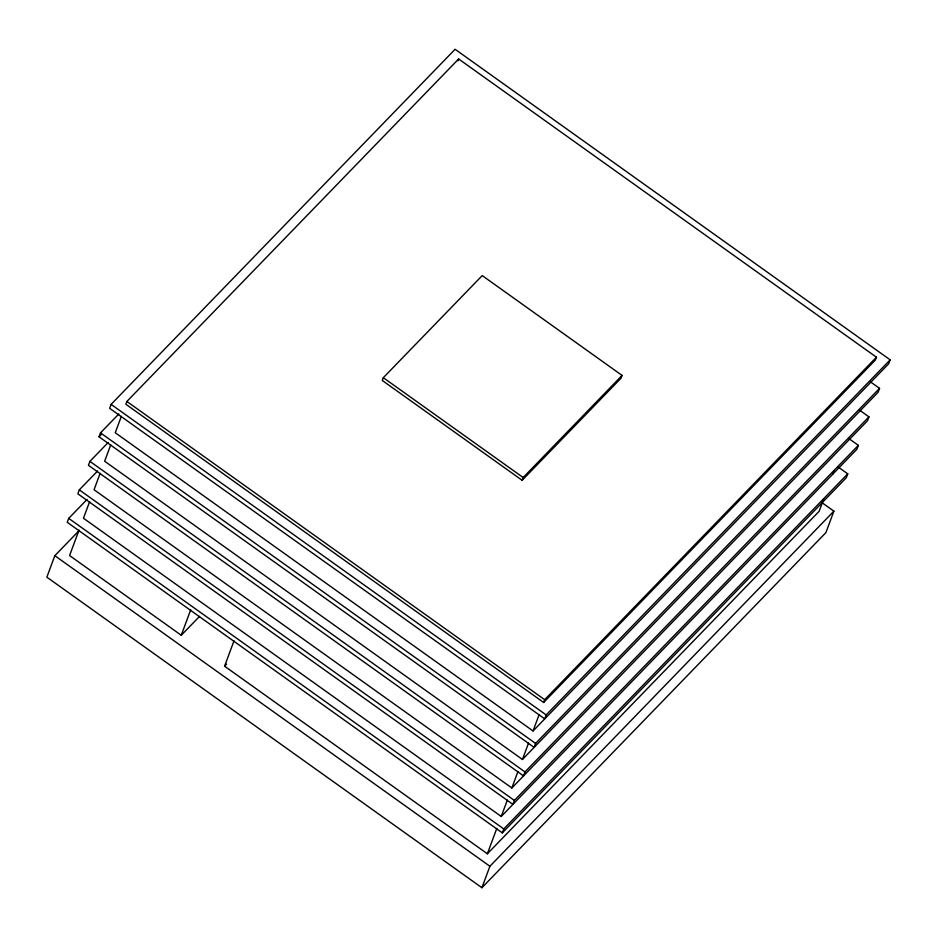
<?xml version="1.0" encoding="UTF-8"?>
<svg xmlns="http://www.w3.org/2000/svg" width="937" height="937" viewBox="0 0 937 937"><rect width="100%" height="100%" fill="white"/><g stroke="black" fill="none" stroke-linecap="round" stroke-linejoin="round"><path stroke-width="1.41" d="M79.258 530.471L54.838 555.688L46.85 577.157L481.911 887.726L825.895 532.626L833.871 511.157L821.96 502.654M87.036 499.468L68.717 518.372L67.253 522.307L502.314 832.876L846.287 477.776L847.751 473.841L838.24 467.059M97.624 470.96L79.305 489.875L77.853 493.811L512.914 804.368L514.378 800.444L858.351 445.344L848.84 438.551M108.224 442.463L89.905 461.367L88.441 465.302L523.514 775.871L524.978 771.936L868.95 416.848L859.44 410.055M870.04 381.558L879.55 388.34L535.577 743.439L534.113 747.375L99.041 436.806L100.505 432.871L118.823 413.967M111.105 404.374L109.641 408.309L544.713 718.866L546.166 714.931L890.15 359.843L455.089 49.274L111.105 404.374L546.166 714.931M79.013 530.178L69.584 555.547L181.251 635.263L199.546 616.382M89.554 501.857L83.463 518.231L501.248 816.467L856.886 449.28L858.351 445.344M100.142 473.349L94.051 489.735L511.848 787.97L867.486 420.783L868.95 416.848M110.742 444.852L104.651 461.227L522.448 759.462L878.086 392.275L879.55 388.34M121.341 416.356L115.251 432.73L533.048 730.965L888.686 363.779L890.15 359.843M126.882 401.458L125.851 404.234L543.647 702.469L875.404 359.984L876.435 357.208L458.65 58.972L126.882 401.458L544.678 699.693L543.647 702.469M181.251 635.263L190.691 609.893M823.6 499.28L819.125 511.297L487.369 853.783L224.575 666.195L234.016 640.826M457.959 60.823L458.65 58.972M383.315 377.693L382.284 380.469L522.132 480.294L621.032 378.197L622.074 375.421L482.227 275.595L383.315 377.693L523.162 477.519L522.132 480.294M487.369 853.783L496.797 828.413M501.248 816.467L507.339 800.093M511.848 787.97L517.938 771.584M522.448 759.462L528.538 743.088M533.048 730.965L539.138 714.591M481.911 887.726L489.899 866.256L833.871 511.157M502.314 832.876L503.778 828.94L847.751 473.841M833.005 473.981L834.024 471.252M99.041 436.806L101.079 434.709M224.575 666.195L226.613 664.099M523.162 477.519L622.074 375.421M544.678 699.693L876.435 357.208M100.505 432.871L535.577 743.439M89.905 461.367L524.978 771.936M79.305 489.875L514.378 800.444M68.717 518.372L503.778 828.94M54.838 555.688L489.899 866.256"/></g></svg>
